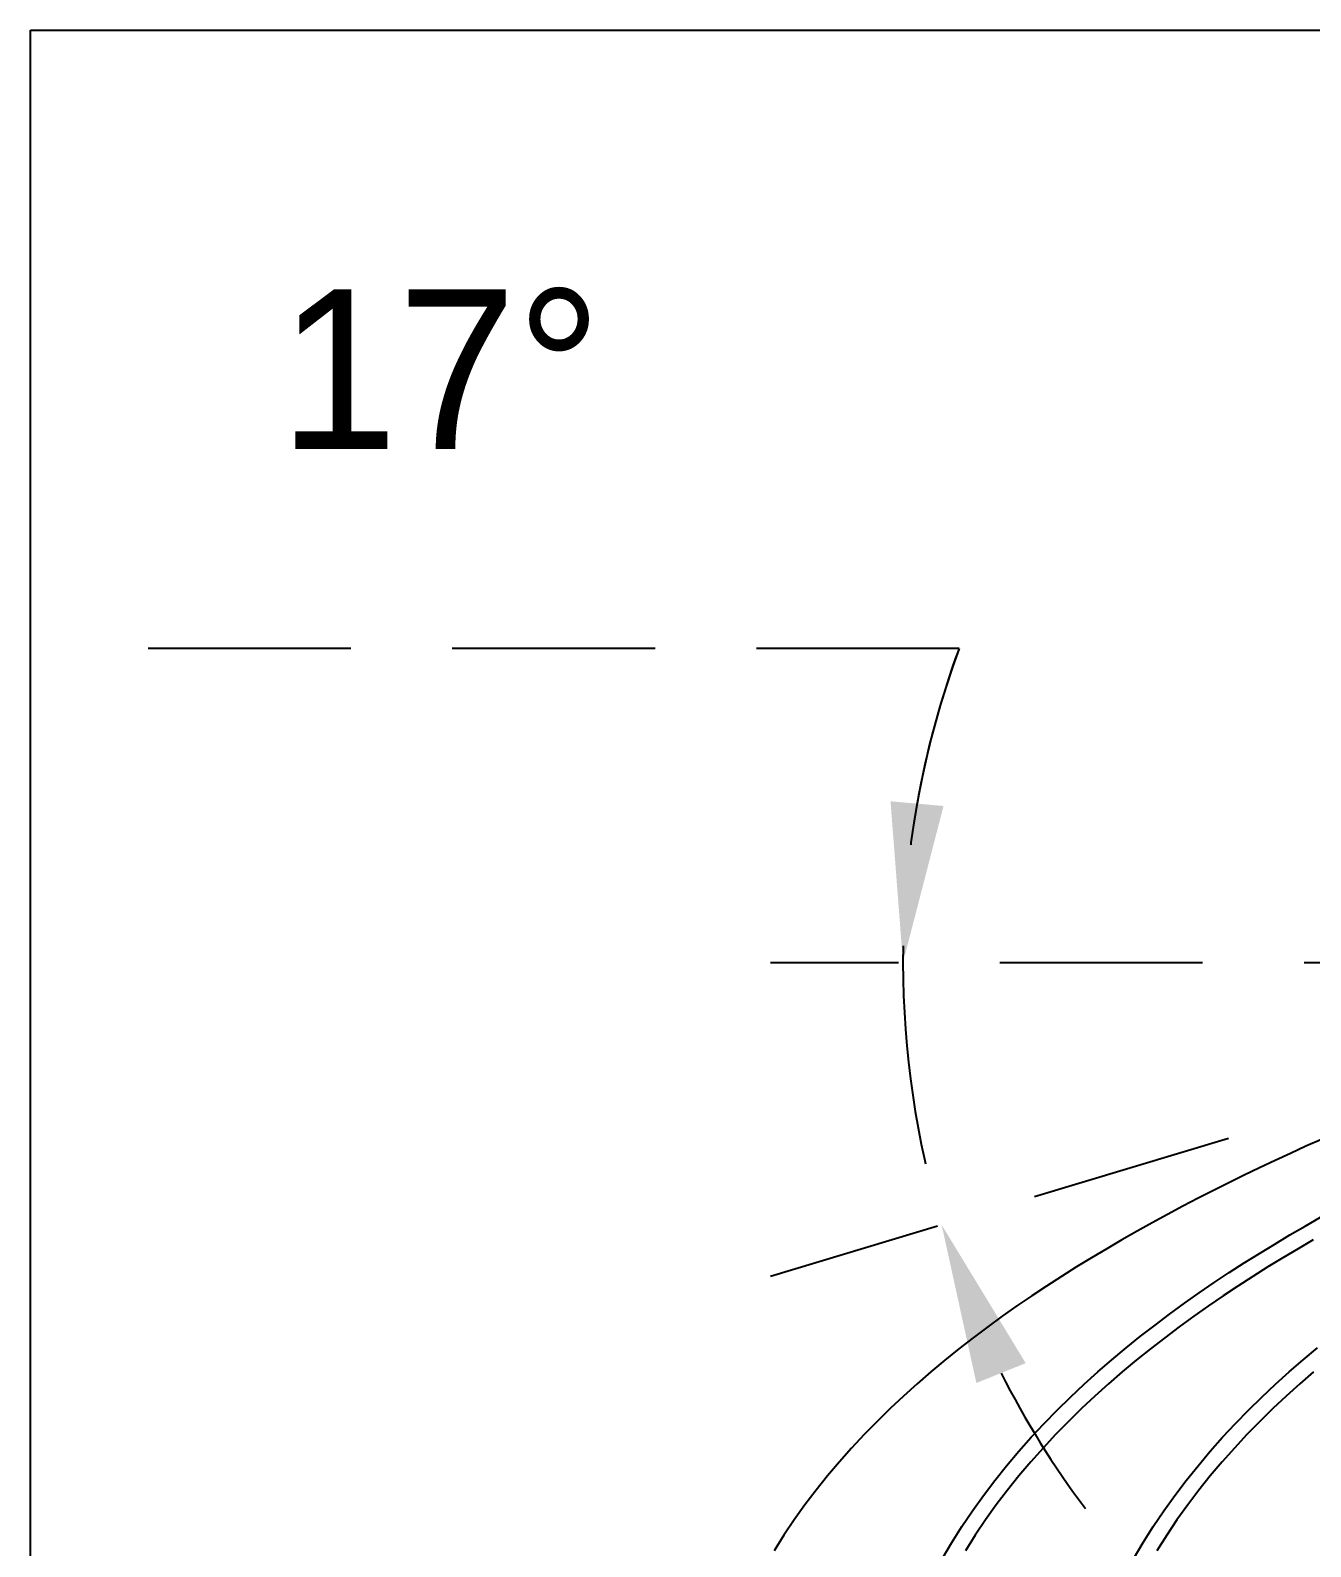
# Model space of a CAD drawing. Header units: metres. Extents: x -2 to 44.3, y -14 to 11.
# Drawn here: x -2.015 to 1.995, y 6.242 to 10.991 of the extents above; entities that cross this region are included whole.
import ezdxf

# ---------------------------------------------------------------- set-up
doc = ezdxf.new("R2010")
doc.units = ezdxf.units.M
doc.header["$LTSCALE"] = 0.05
doc.linetypes.add('DASHED', pattern=[19.05, 12.7, -6.35])
doc.layers.get('0').update_dxf_attribs({"linetype": 'DASHED'})
doc.layers.add('front-layer0', color=7, linetype='Continuous')
doc.dimstyles.get("Standard").update_dxf_attribs({"dimtxt": 2.5, "dimasz": 2.5, "dimexe": 1.25, "dimexo": 0.625, "dimtad": 1, "dimtxsty": 'Standard', "dimcen": 2.5, "dimazin": 3, "dimtfac": 1, "dimtmove": 0, "dimatfit": 3, "dimarcsym": 0})

# ---------------------------------------------------------------- blocks, each defined once
blk = doc.blocks.new('*D5')
at = {"color": 0, "lineweight": -2, "transparency": 16777216}
blk.add_line((0.8941, 9.0554), (-1.8559, 9.0554), dxfattribs=at)
for start, end in [(159.7465, 180), (159.8258, 169.9129), (180, 196.7863), (206.8734, 216.9605)]:
    blk.add_arc((3.5619, 8.071), 2.8437, start, end, dxfattribs=at)
at = {"color": 0, "transparency": 16777216}
for points in [[(0.8452, 8.5617), (0.6792, 8.5764), (0.7182, 8.071)], [(0.948, 6.7546), (1.1027, 6.8166), (0.8394, 7.2497)]]:
    blk.add_solid(points, dxfattribs=at)
at = {"layer": 'Defpoints', "color": 0, "transparency": 16777216}
for p in [(0.3033, 8.071), (3.5619, 8.071), (3.5619, 8.071), (0.7723, 7.5191), (0.303, 7.0879)]:
    blk.add_point(p, dxfattribs=at)
at = {"color": 0, "transparency": 16777216, "insert": (-0.7309, 9.9304), "char_height": 0.5, "attachment_point": 5}
blk.add_mtext('17°', dxfattribs=at)

msp = doc.modelspace()

# ---------------------------------------------------------------- linework, layer by layer
for q in [(0.303, 7.0879), (0.3033, 8.071)]:
    msp.add_line((3.5619, 8.071), q)
at = {"layer": 'Defpoints'}
msp.add_lwpolyline([(-2.0152, 10.9912), (44.3055, 10.9912), (44.3055, -14.045), (-2.0152, -14.045)], close=True, dxfattribs=at)
at = {"layer": 'front-layer0', "color": 1}
for points in [[(2.029, 7.5177), (1.9805, 7.4959), (1.9321, 7.4738), (1.8837, 7.4513), (1.8354, 7.4285), (1.7872, 7.4053), (1.739, 7.3816), (1.6908, 7.3575), (1.6428, 7.333), (1.5948, 7.308), (1.5469, 7.2825), (1.4991, 7.2565), (1.4514, 7.23), (1.4038, 7.2029), (1.3563, 7.1752), (1.309, 7.147), (1.2618, 7.1181), (1.2148, 7.0885), (1.168, 7.0583), (1.1215, 7.0274), (1.0752, 6.9958), (1.0293, 6.9634), (0.9836, 6.9303), (0.9384, 6.8963), (0.8936, 6.8615), (0.8493, 6.8259), (0.8055, 6.7894), (0.7623, 6.752), (0.7198, 6.7137), (0.6779, 6.6744), (0.6369, 6.6342), (0.5967, 6.5931), (0.5574, 6.5509), (0.5191, 6.5078), (0.4819, 6.4637), (0.4458, 6.4186), (0.411, 6.3725), (0.3774, 6.3255), (0.3452, 6.2775), (0.3144, 6.2286)], [(0.841, 6.2035), (0.8711, 6.2546), (0.9028, 6.3048), (0.9358, 6.354), (0.9702, 6.4021), (1.0059, 6.4493), (1.0428, 6.4954), (1.0808, 6.5405), (1.1199, 6.5846), (1.16, 6.6276), (1.201, 6.6696), (1.2428, 6.7105), (1.2854, 6.7505), (1.3287, 6.7895), (1.3726, 6.8275), (1.4171, 6.8646), (1.4621, 6.9008), (1.5076, 6.936), (1.5534, 6.9705), (1.5997, 7.0041), (1.6462, 7.0369), (1.693, 7.0689), (1.7401, 7.1002), (1.7874, 7.1307), (1.8349, 7.1606), (1.8826, 7.1897), (1.9304, 7.2183), (1.9783, 7.2462), (2.0264, 7.2736)], [(2.0033, 7.2029), (1.9558, 7.1752), (1.9085, 7.147), (1.8613, 7.1181), (1.8143, 7.0885), (1.7675, 7.0583), (1.721, 7.0274), (1.6747, 6.9958), (1.6288, 6.9634), (1.5831, 6.9303), (1.5379, 6.8963), (1.4931, 6.8615), (1.4488, 6.8259), (1.405, 6.7894), (1.3618, 6.752), (1.3193, 6.7137), (1.2774, 6.6744), (1.2364, 6.6342), (1.1962, 6.5931), (1.1569, 6.5509), (1.1186, 6.5078), (1.0814, 6.4637), (1.0453, 6.4186), (1.0105, 6.3725), (0.9769, 6.3255), (0.9447, 6.2775), (0.9139, 6.2286)], [(1.4405, 6.2035), (1.4706, 6.2546), (1.5023, 6.3048), (1.5353, 6.354), (1.5697, 6.4021), (1.6054, 6.4493), (1.6423, 6.4954), (1.6803, 6.5405), (1.7194, 6.5846), (1.7595, 6.6276), (1.8005, 6.6696), (1.8423, 6.7105), (1.8849, 6.7505), (1.9282, 6.7895), (1.9721, 6.8275), (2.0166, 6.8646)], [(2.0045, 6.7894), (1.9613, 6.752), (1.9188, 6.7137), (1.8769, 6.6744), (1.8359, 6.6342), (1.7957, 6.5931), (1.7564, 6.5509), (1.7181, 6.5078), (1.6809, 6.4637), (1.6448, 6.4186), (1.61, 6.3725), (1.5764, 6.3255), (1.5442, 6.2775), (1.5134, 6.2286)]]:
    msp.add_lwpolyline(points, dxfattribs=at)

# ---------------------------------------------------------------- dimensions: what is measured, and where the dimension line sits
dim = msp.add_angular_dim_2l(base=(0.7723, 7.5191), line1=((3.5619, 8.071), (0.303, 7.0879)), line2=((3.5619, 8.071), (0.3033, 8.071)), dimstyle='Standard', override={"dimtxt": 0.5, "dimasz": 0.5, "dimtoh": 1, "dimdsep": 46, "dimtxsty": 'Standard', "dimadec": 0, "dimazin": 0, "dimatfit": 2, "dimfxl": 1})
dim.commit()
dim.dimension.update_dxf_attribs({"geometry": '*D5', "text_midpoint": (-0.7309, 9.9304)})

doc.saveas('drawing.dxf')
